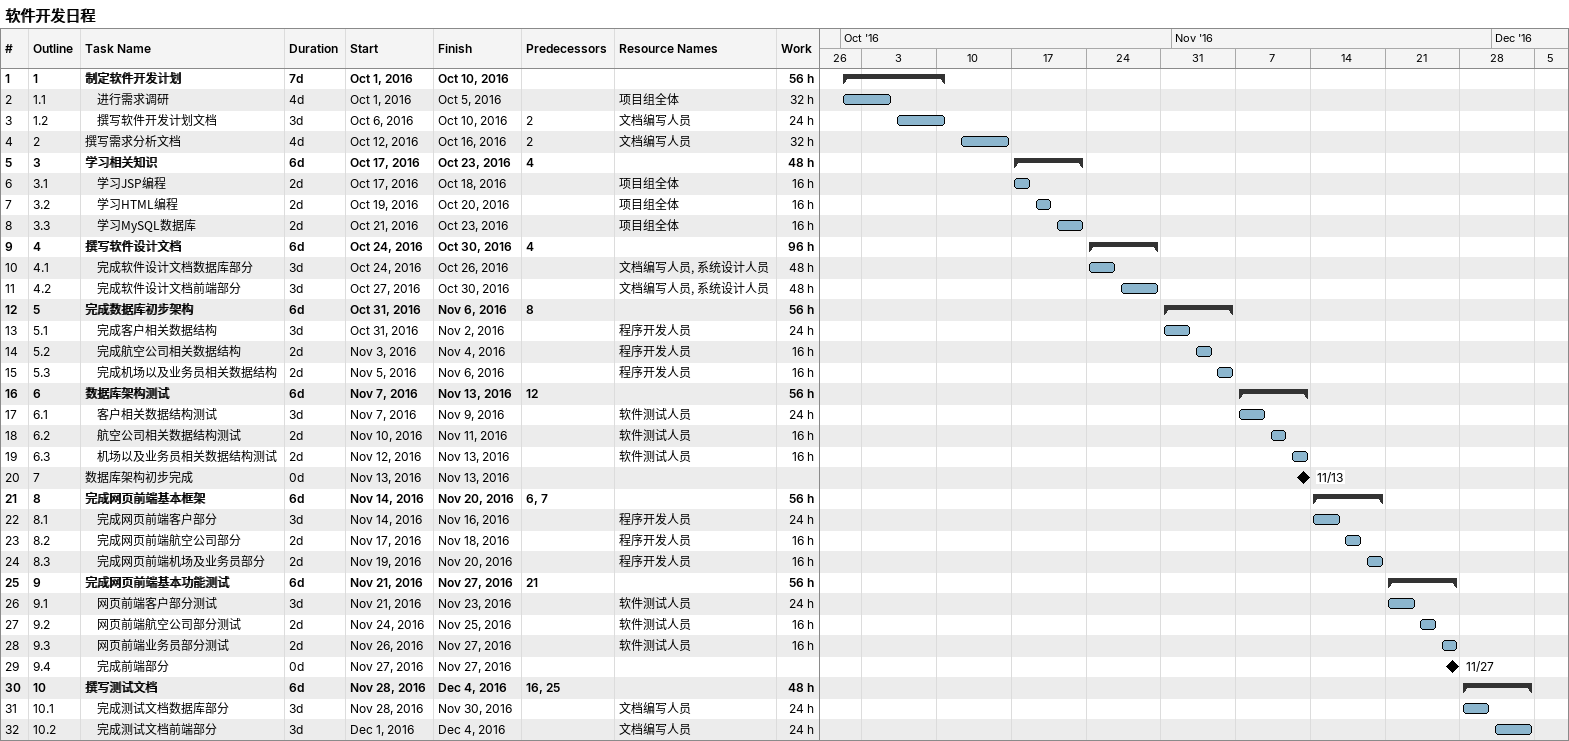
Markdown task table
软件开发日程

| ID | WBS | Task | Duration | Start | Finish | Predecessors | Resources | Work (h) |
|---|---|---|---|---|---|---|---|---|
| 1 | 1 | **制定软件开发计划** | 7d | 2016-10-01 | 2016-10-10 |  |  | 56 |
| 2 | 1.1 | 进行需求调研 | 4d | 2016-10-01 | 2016-10-05 |  | 项目组全体 | 32 |
| 3 | 1.2 | 撰写软件开发计划文档 | 3d | 2016-10-06 | 2016-10-10 | 2 | 文档编写人员 | 24 |
| 4 | 2 | 撰写需求分析文档 | 4d | 2016-10-12 | 2016-10-16 | 2 | 文档编写人员 | 32 |
| 5 | 3 | **学习相关知识** | 6d | 2016-10-17 | 2016-10-23 | 4 |  | 48 |
| 6 | 3.1 | 学习JSP编程 | 2d | 2016-10-17 | 2016-10-18 |  | 项目组全体 | 16 |
| 7 | 3.2 | 学习HTML编程 | 2d | 2016-10-19 | 2016-10-20 |  | 项目组全体 | 16 |
| 8 | 3.3 | 学习MySQL数据库 | 2d | 2016-10-21 | 2016-10-23 |  | 项目组全体 | 16 |
| 9 | 4 | **撰写软件设计文档** | 6d | 2016-10-24 | 2016-10-30 | 4 |  | 96 |
| 10 | 4.1 | 完成软件设计文档数据库部分 | 3d | 2016-10-24 | 2016-10-26 |  | 文档编写人员, 系统设计人员 | 48 |
| 11 | 4.2 | 完成软件设计文档前端部分 | 3d | 2016-10-27 | 2016-10-30 |  | 文档编写人员, 系统设计人员 | 48 |
| 12 | 5 | **完成数据库初步架构** | 6d | 2016-10-31 | 2016-11-06 | 8 |  | 56 |
| 13 | 5.1 | 完成客户相关数据结构 | 3d | 2016-10-31 | 2016-11-02 |  | 程序开发人员 | 24 |
| 14 | 5.2 | 完成航空公司相关数据结构 | 2d | 2016-11-03 | 2016-11-04 |  | 程序开发人员 | 16 |
| 15 | 5.3 | 完成机场以及业务员相关数据结构 | 2d | 2016-11-05 | 2016-11-06 |  | 程序开发人员 | 16 |
| 16 | 6 | **数据库架构测试** | 6d | 2016-11-07 | 2016-11-13 | 12 |  | 56 |
| 17 | 6.1 | 客户相关数据结构测试 | 3d | 2016-11-07 | 2016-11-09 |  | 软件测试人员 | 24 |
| 18 | 6.2 | 航空公司相关数据结构测试 | 2d | 2016-11-10 | 2016-11-11 |  | 软件测试人员 | 16 |
| 19 | 6.3 | 机场以及业务员相关数据结构测试 | 2d | 2016-11-12 | 2016-11-13 |  | 软件测试人员 | 16 |
| 20 | 7 | 数据库架构初步完成 | 0d | 2016-11-13 | 2016-11-13 |  |  |  |
| 21 | 8 | **完成网页前端基本框架** | 6d | 2016-11-14 | 2016-11-20 | 6, 7 |  | 56 |
| 22 | 8.1 | 完成网页前端客户部分 | 3d | 2016-11-14 | 2016-11-16 |  | 程序开发人员 | 24 |
| 23 | 8.2 | 完成网页前端航空公司部分 | 2d | 2016-11-17 | 2016-11-18 |  | 程序开发人员 | 16 |
| 24 | 8.3 | 完成网页前端机场及业务员部分 | 2d | 2016-11-19 | 2016-11-20 |  | 程序开发人员 | 16 |
| 25 | 9 | **完成网页前端基本功能测试** | 6d | 2016-11-21 | 2016-11-27 | 21 |  | 56 |
| 26 | 9.1 | 网页前端客户部分测试 | 3d | 2016-11-21 | 2016-11-23 |  | 软件测试人员 | 24 |
| 27 | 9.2 | 网页前端航空公司部分测试 | 2d | 2016-11-24 | 2016-11-25 |  | 软件测试人员 | 16 |
| 28 | 9.3 | 网页前端业务员部分测试 | 2d | 2016-11-26 | 2016-11-27 |  | 软件测试人员 | 16 |
| 29 | 9.4 | 完成前端部分 | 0d | 2016-11-27 | 2016-11-27 |  |  |  |
| 30 | 10 | **撰写测试文档** | 6d | 2016-11-28 | 2016-12-04 | 16, 25 |  | 48 |
| 31 | 10.1 | 完成测试文档数据库部分 | 3d | 2016-11-28 | 2016-11-30 |  | 文档编写人员 | 24 |
| 32 | 10.2 | 完成测试文档前端部分 | 3d | 2016-12-01 | 2016-12-04 |  | 文档编写人员 | 24 |
